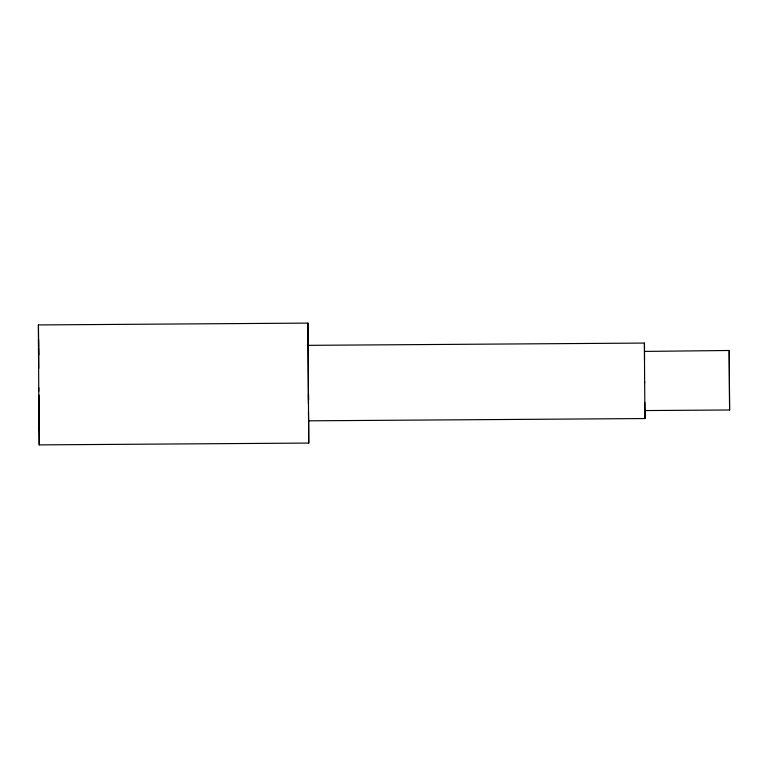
<?xml version="1.0" encoding="UTF-8"?>
<svg xmlns="http://www.w3.org/2000/svg" width="768" height="768" viewBox="0 0 768 768"><rect width="100%" height="100%" fill="white"/><g stroke="black" fill="none" stroke-linecap="round" stroke-linejoin="round"><path stroke-width="1.15" d="M308.429 403.958L308.083 345.35L644.438 343.075L644.496 355.45M644.438 343.075L644.515 360.346M308.486 411.408L308.602 420.826L644.957 418.55L644.938 410.179M644.486 351.418L729.187 350.486L729.59 409.987L644.899 410.563L644.803 402.422M729.187 350.486L729.59 409.987M38.554 354.845L38.429 324.931L307.949 323.107L308.179 346.253M307.92 323.107L308.736 443.069L39.216 444.893L38.957 414.682M39.216 444.893L39.082 414.979M308.736 443.069L308.678 421.027M644.957 418.55L644.65 381.629M308.083 345.35L308.102 346.042M38.429 324.931L38.678 355.142M39.062 425.52L39.13 430.195L39.12 422.746M38.611 347.299L38.515 339.648L38.515 347.078M38.659 348.077L38.784 368.323M38.755 387.677L38.784 391.21M38.986 421.747L38.486 348.086M644.477 355.757L644.64 383.117M308.525 394.502L308.563 400.368M308.477 394.128L308.515 399.955M38.966 395.107L39.158 421.738"/></g></svg>
